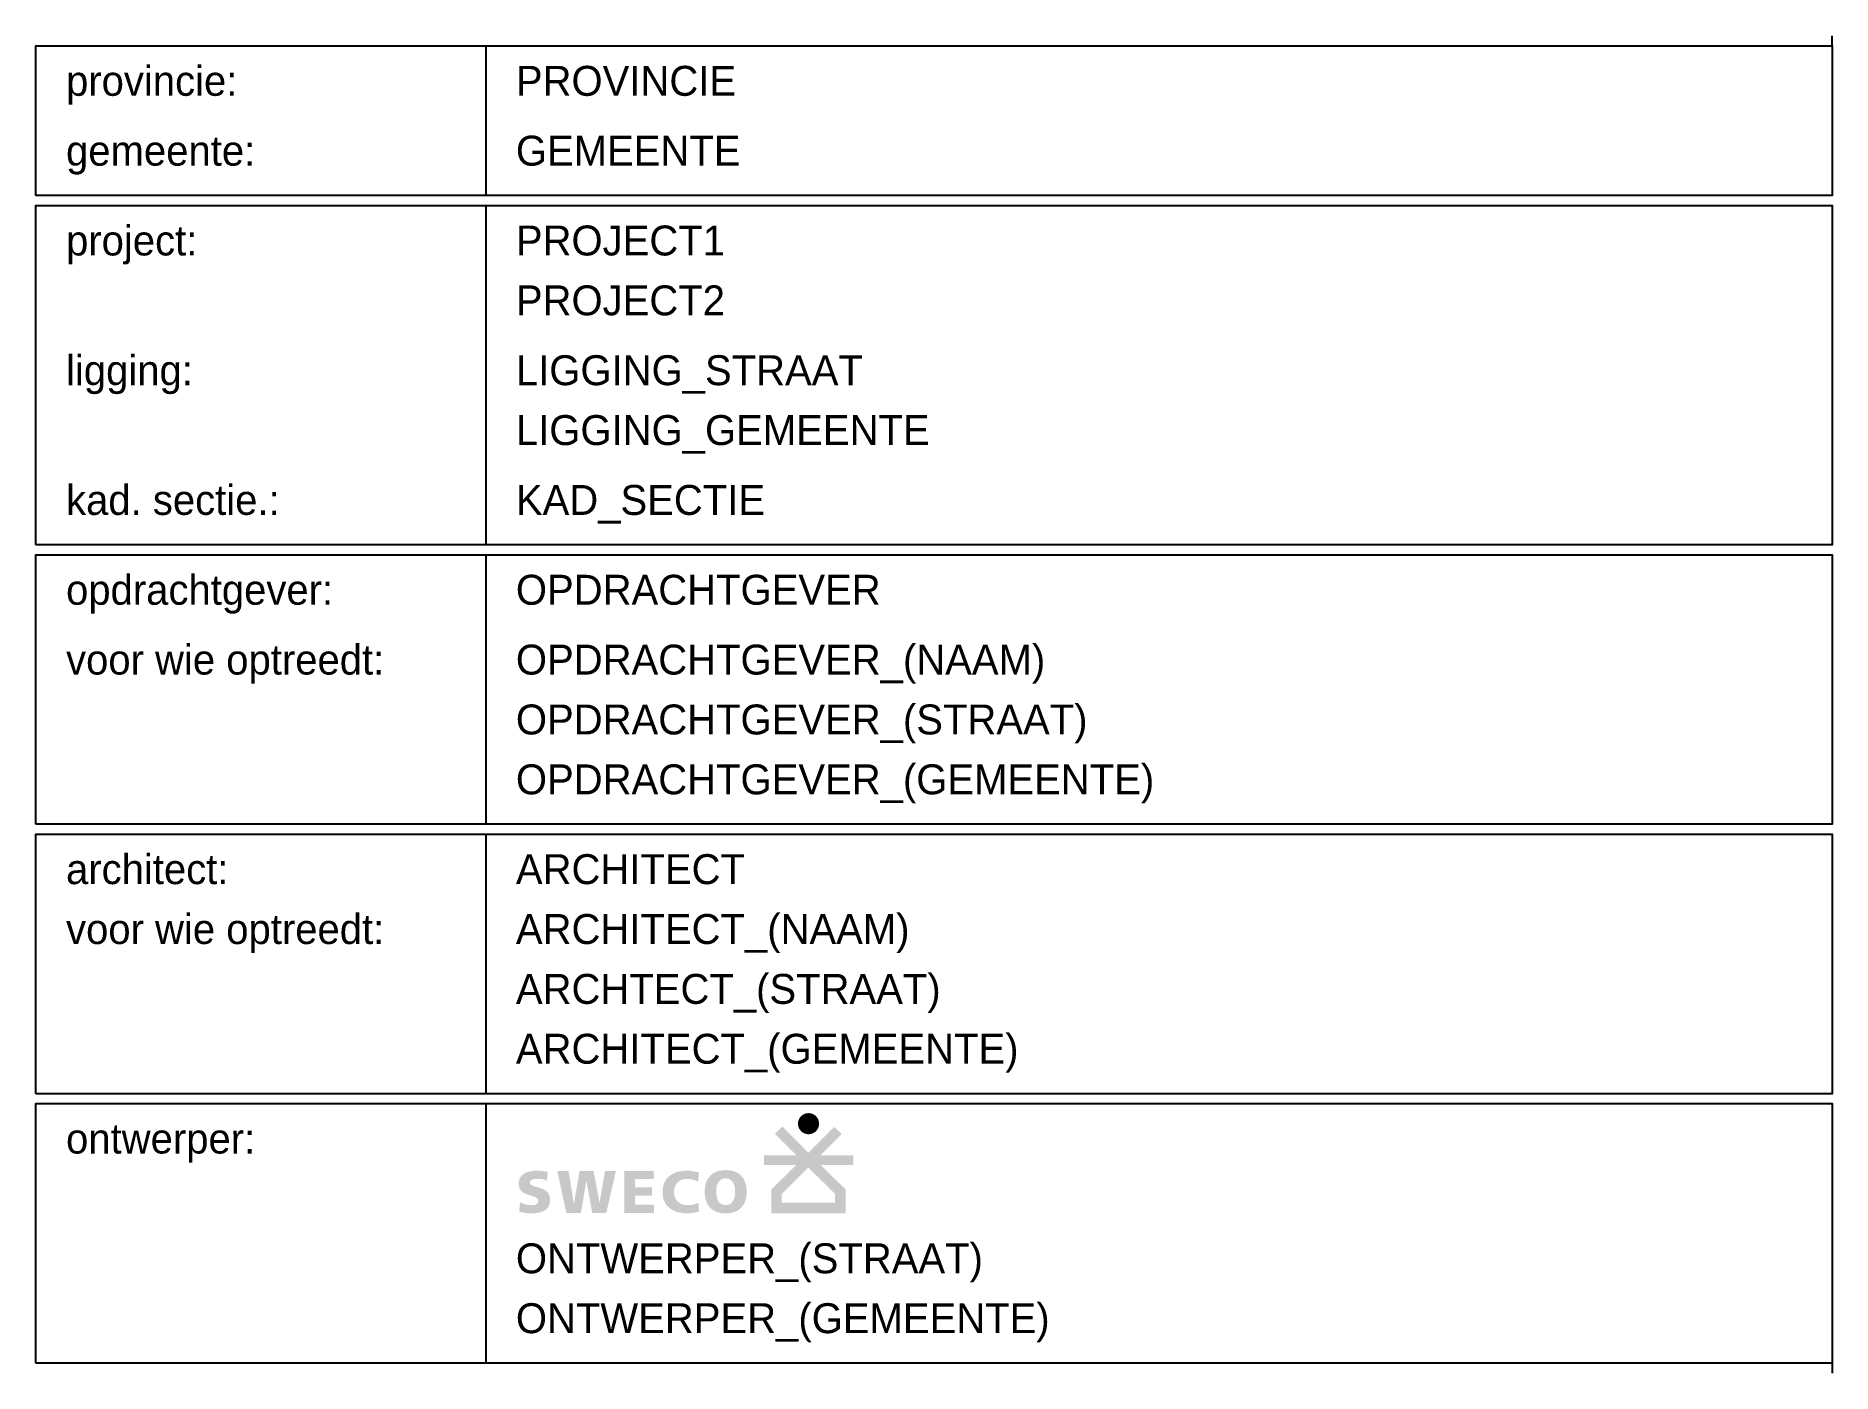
# Model space of a CAD drawing. Header units: millimetres. Extents: x 0 to 180, y 0 to 134.
import ezdxf

# ---------------------------------------------------------------- set-up
doc = ezdxf.new("R2010")
doc.units = ezdxf.units.MM

# ---------------------------------------------------------------- blocks, each defined once
blk = doc.blocks.new('A$C2BBC04C5')
h = blk.add_hatch(color=7)
h.paths.add_polyline_path([(-4.127, -3.668), (-4.127, -4.573), (-1.287, -4.573), (-1.287, -3.668), (-2.235, -2.731), (-1, -2.731), (-1, -2.358), (-2.238, -2.356), (-1.439, -1.556), (-1.726, -1.274), (-2.712, -2.26), (-3.703, -1.259), (-3.985, -1.545), (-3.172, -2.358), (-4.408, -2.358), (-4.408, -2.731), (-3.178, -2.731)])
h.paths.add_polyline_path([(-3.725, -4.172), (-3.725, -3.836), (-2.712, -2.824), (-1.689, -3.836), (-1.689, -4.172)], flags=16)
for color, points in [(256, [(-3.048, -0.944), (-3.059, -0.961), (-3.075, -0.996), (-3.082, -1.014), (-3.094, -1.051), (-3.099, -1.071), (-3.102, -1.091), (-3.105, -1.111), (-3.106, -1.131), (-3.107, -1.153), (-3.105, -1.195), (-3.102, -1.214), (-3.099, -1.233), (-3.094, -1.253), (-3.082, -1.29), (-3.075, -1.309), (-3.067, -1.327), (-3.059, -1.343), (-3.037, -1.38), (-3.015, -1.408), (-2.989, -1.436), (-2.975, -1.45), (-2.961, -1.462), (-2.946, -1.474), (-2.929, -1.486), (-2.913, -1.496), (-2.896, -1.506), (-2.879, -1.515), (-2.861, -1.522), (-2.843, -1.53), (-2.806, -1.542), (-2.786, -1.546), (-2.746, -1.553), (-2.726, -1.554), (-2.684, -1.554), (-2.663, -1.553), (-2.623, -1.546), (-2.604, -1.542), (-2.567, -1.53), (-2.523, -1.511), (-2.513, -1.506), (-2.496, -1.496), (-2.48, -1.486), (-2.449, -1.462), (-2.435, -1.45), (-2.407, -1.422), (-2.395, -1.408), (-2.371, -1.377), (-2.361, -1.361), (-2.34, -1.322), (-2.324, -1.282), (-2.315, -1.253), (-2.311, -1.233), (-2.308, -1.214), (-2.304, -1.194), (-2.303, -1.173), (-2.303, -1.131), (-2.304, -1.111), (-2.308, -1.091), (-2.315, -1.051), (-2.327, -1.014), (-2.335, -0.996), (-2.342, -0.978), (-2.351, -0.961), (-2.361, -0.944), (-2.371, -0.928), (-2.383, -0.911), (-2.395, -0.896), (-2.407, -0.882), (-2.421, -0.868), (-2.449, -0.842), (-2.48, -0.818), (-2.496, -0.809), (-2.513, -0.798), (-2.548, -0.782), (-2.586, -0.768), (-2.623, -0.758), (-2.643, -0.755), (-2.663, -0.752), (-2.684, -0.75), (-2.726, -0.75), (-2.766, -0.755), (-2.786, -0.758), (-2.806, -0.763), (-2.825, -0.768), (-2.843, -0.775), (-2.861, -0.782), (-2.896, -0.798), (-2.913, -0.809), (-2.929, -0.818), (-2.946, -0.83), (-2.961, -0.842), (-2.989, -0.868), (-3.015, -0.896), (-3.027, -0.911), (-3.039, -0.928)]), (7, [(-13.369, -2.982), (-13.426, -2.999), (-13.453, -3.009), (-13.507, -3.032), (-13.532, -3.046), (-13.557, -3.06), (-13.581, -3.076), (-13.604, -3.092), (-13.625, -3.11), (-13.645, -3.129), (-13.682, -3.171), (-13.698, -3.194), (-13.712, -3.218), (-13.725, -3.244), (-13.736, -3.271), (-13.745, -3.301), (-13.752, -3.331), (-13.757, -3.362), (-13.76, -3.395), (-13.762, -3.431), (-13.76, -3.482), (-13.753, -3.529), (-13.743, -3.573), (-13.73, -3.611), (-13.713, -3.647), (-13.693, -3.68), (-13.671, -3.71), (-13.645, -3.735), (-13.618, -3.76), (-13.589, -3.781), (-13.558, -3.801), (-13.527, -3.818), (-13.493, -3.834), (-13.458, -3.848), (-13.424, -3.861), (-13.39, -3.872), (-13.32, -3.893), (-13.191, -3.932), (-13.101, -3.97), (-13.032, -4.028), (-13.012, -4.114), (-13.023, -4.147), (-13.031, -4.177), (-13.084, -4.23), (-13.179, -4.257), (-13.276, -4.262), (-13.358, -4.259), (-13.4, -4.252), (-13.457, -4.244), (-13.549, -4.22), (-13.648, -4.183), (-13.709, -4.158), (-13.745, -4.505), (-13.718, -4.514), (-13.628, -4.538), (-13.572, -4.549), (-13.541, -4.554), (-13.511, -4.559), (-13.45, -4.566), (-13.389, -4.57), (-13.332, -4.573), (-13.277, -4.573), (-13.209, -4.573), (-13.142, -4.569), (-13.109, -4.566), (-13.044, -4.557), (-13.013, -4.552), (-12.981, -4.544), (-12.951, -4.537), (-12.921, -4.529), (-12.864, -4.509), (-12.81, -4.483), (-12.786, -4.47), (-12.762, -4.455), (-12.738, -4.438), (-12.716, -4.42), (-12.676, -4.381), (-12.658, -4.359), (-12.627, -4.311), (-12.601, -4.257), (-12.591, -4.227), (-12.582, -4.195), (-12.575, -4.163), (-12.571, -4.128), (-12.568, -4.091), (-12.567, -4.054), (-12.57, -4.003), (-12.575, -3.955), (-12.585, -3.912), (-12.599, -3.872), (-12.617, -3.836), (-12.638, -3.804), (-12.661, -3.774), (-12.686, -3.747), (-12.713, -3.723), (-12.743, -3.701), (-12.775, -3.681), (-12.807, -3.663), (-12.842, -3.647), (-12.877, -3.633), (-12.913, -3.62), (-12.948, -3.609), (-13.02, -3.587), (-13.088, -3.567), (-13.157, -3.549), (-13.209, -3.527), (-13.277, -3.499), (-13.326, -3.44), (-13.331, -3.363), (-13.31, -3.332), (-13.29, -3.303), (-13.224, -3.274), (-13.173, -3.265), (-13.144, -3.26), (-13.077, -3.258), (-13.02, -3.256), (-12.913, -3.263), (-12.841, -3.275), (-12.756, -3.297), (-12.688, -3.327), (-12.654, -2.998), (-12.699, -2.986), (-12.748, -2.975), (-12.797, -2.966), (-12.849, -2.959), (-12.901, -2.953), (-12.956, -2.949), (-13.011, -2.946), (-13.07, -2.946), (-13.128, -2.948), (-13.189, -2.952), (-13.249, -2.958), (-13.339, -2.975)]), (7, [(-11.667, -4.175), (-11.857, -2.963), (-12.29, -2.963), (-11.943, -4.556), (-11.389, -4.556), (-11.181, -3.327), (-10.956, -4.556), (-10.42, -4.556), (-10.056, -2.963), (-10.471, -2.963), (-10.679, -4.175), (-10.904, -2.963), (-11.441, -2.963), (-11.649, -4.175)]), (7, [(-8.601, -4.556), (-8.601, -4.245), (-9.329, -4.245), (-9.329, -3.899), (-8.671, -3.899), (-8.671, -3.587), (-9.329, -3.587), (-9.329, -3.257), (-8.618, -3.257), (-8.618, -2.963), (-9.727, -2.963), (-9.727, -4.556)]), (7, [(-7.436, -4.571), (-7.395, -4.573), (-7.317, -4.573), (-7.28, -4.571), (-7.245, -4.57), (-7.211, -4.567), (-7.147, -4.561), (-7.089, -4.552), (-7.033, -4.542), (-6.982, -4.53), (-6.933, -4.517), (-6.886, -4.505), (-6.905, -4.175), (-6.976, -4.204), (-7.079, -4.235), (-7.17, -4.252), (-7.252, -4.261), (-7.302, -4.261), (-7.361, -4.261), (-7.415, -4.252), (-7.469, -4.244), (-7.517, -4.227), (-7.542, -4.218), (-7.59, -4.198), (-7.649, -4.161), (-7.707, -4.111), (-7.752, -4.058), (-7.8, -3.978), (-7.831, -3.874), (-7.836, -3.817), (-7.839, -3.788), (-7.839, -3.76), (-7.839, -3.705), (-7.828, -3.64), (-7.818, -3.604), (-7.802, -3.55), (-7.782, -3.513), (-7.76, -3.47), (-7.716, -3.414), (-7.681, -3.382), (-7.656, -3.359), (-7.626, -3.339), (-7.569, -3.303), (-7.517, -3.287), (-7.477, -3.272), (-7.405, -3.26), (-7.365, -3.258), (-7.338, -3.257), (-7.312, -3.258), (-7.248, -3.262), (-7.208, -3.268), (-7.157, -3.276), (-7.104, -3.291), (-7.046, -3.306), (-7, -3.327), (-6.921, -3.356), (-6.886, -3.015), (-6.946, -3.002), (-7.005, -2.99), (-7.063, -2.978), (-7.121, -2.968), (-7.18, -2.959), (-7.238, -2.952), (-7.297, -2.948), (-7.355, -2.946), (-7.403, -2.946), (-7.45, -2.949), (-7.497, -2.953), (-7.589, -2.965), (-7.633, -2.973), (-7.675, -2.983), (-7.717, -2.995), (-7.758, -3.009), (-7.798, -3.023), (-7.836, -3.04), (-7.873, -3.057), (-7.909, -3.077), (-7.943, -3.099), (-7.976, -3.121), (-8.009, -3.146), (-8.039, -3.171), (-8.067, -3.198), (-8.094, -3.228), (-8.143, -3.291), (-8.164, -3.325), (-8.184, -3.362), (-8.203, -3.399), (-8.218, -3.438), (-8.232, -3.479), (-8.244, -3.522), (-8.254, -3.566), (-8.262, -3.611), (-8.268, -3.66), (-8.271, -3.708), (-8.272, -3.76), (-8.271, -3.815), (-8.267, -3.869), (-8.259, -3.921), (-8.251, -3.969), (-8.24, -4.016), (-8.225, -4.06), (-8.208, -4.103), (-8.19, -4.143), (-8.17, -4.181), (-8.147, -4.217), (-8.123, -4.251), (-8.096, -4.284), (-8.069, -4.314), (-8.039, -4.342), (-8.009, -4.369), (-7.976, -4.393), (-7.942, -4.418), (-7.908, -4.439), (-7.872, -4.458), (-7.835, -4.476), (-7.798, -4.492), (-7.76, -4.507), (-7.72, -4.52), (-7.681, -4.532), (-7.641, -4.542), (-7.6, -4.55), (-7.559, -4.557), (-7.519, -4.563), (-7.478, -4.569)])]:
    blk.add_hatch(color=color).paths.add_polyline_path(points)
h = blk.add_hatch(color=7)
h.paths.add_polyline_path([(-5.865, -4.576), (-5.817, -4.574), (-5.771, -4.573), (-5.726, -4.567), (-5.681, -4.561), (-5.639, -4.553), (-5.599, -4.543), (-5.559, -4.532), (-5.52, -4.519), (-5.449, -4.487), (-5.415, -4.469), (-5.384, -4.449), (-5.352, -4.428), (-5.324, -4.405), (-5.27, -4.354), (-5.246, -4.326), (-5.223, -4.297), (-5.201, -4.267), (-5.181, -4.235), (-5.163, -4.201), (-5.146, -4.167), (-5.132, -4.131), (-5.117, -4.094), (-5.106, -4.056), (-5.095, -4.016), (-5.086, -3.975), (-5.079, -3.932), (-5.073, -3.888), (-5.069, -3.844), (-5.066, -3.798), (-5.066, -3.704), (-5.069, -3.657), (-5.073, -3.613), (-5.079, -3.569), (-5.086, -3.526), (-5.095, -3.485), (-5.105, -3.445), (-5.117, -3.406), (-5.13, -3.369), (-5.146, -3.332), (-5.162, -3.298), (-5.18, -3.265), (-5.2, -3.233), (-5.221, -3.203), (-5.244, -3.174), (-5.268, -3.147), (-5.294, -3.12), (-5.322, -3.096), (-5.351, -3.073), (-5.381, -3.052), (-5.414, -3.032), (-5.482, -2.998), (-5.519, -2.983), (-5.557, -2.969), (-5.596, -2.958), (-5.637, -2.949), (-5.68, -2.941), (-5.724, -2.933), (-5.77, -2.929), (-5.817, -2.926), (-5.914, -2.926), (-5.961, -2.929), (-6.006, -2.933), (-6.05, -2.941), (-6.093, -2.949), (-6.134, -2.958), (-6.174, -2.969), (-6.213, -2.983), (-6.248, -2.998), (-6.284, -3.015), (-6.318, -3.032), (-6.349, -3.052), (-6.381, -3.073), (-6.409, -3.096), (-6.436, -3.12), (-6.488, -3.174), (-6.51, -3.203), (-6.532, -3.233), (-6.552, -3.265), (-6.569, -3.298), (-6.586, -3.332), (-6.602, -3.369), (-6.614, -3.406), (-6.626, -3.445), (-6.637, -3.485), (-6.646, -3.526), (-6.653, -3.569), (-6.659, -3.613), (-6.663, -3.657), (-6.666, -3.751), (-6.664, -3.798), (-6.663, -3.844), (-6.659, -3.888), (-6.653, -3.932), (-6.646, -3.975), (-6.636, -4.016), (-6.626, -4.056), (-6.614, -4.094), (-6.6, -4.131), (-6.584, -4.167), (-6.569, -4.201), (-6.55, -4.235), (-6.53, -4.267), (-6.509, -4.297), (-6.486, -4.326), (-6.461, -4.354), (-6.435, -4.379), (-6.408, -4.405), (-6.378, -4.428), (-6.348, -4.449), (-6.315, -4.469), (-6.282, -4.487), (-6.247, -4.503), (-6.21, -4.519), (-6.173, -4.532), (-6.133, -4.543), (-6.092, -4.553), (-6.049, -4.561), (-6.006, -4.567), (-5.961, -4.573), (-5.914, -4.574)])
h.paths.add_polyline_path([(-5.995, -4.235), (-6.023, -4.224), (-6.1, -4.169), (-6.132, -4.121), (-6.163, -4.073), (-6.18, -4.027), (-6.193, -3.997), (-6.201, -3.963), (-6.212, -3.923), (-6.225, -3.82), (-6.228, -3.725), (-6.219, -3.619), (-6.204, -3.535), (-6.178, -3.457), (-6.153, -3.411), (-6.128, -3.364), (-6.068, -3.304), (-6.03, -3.282), (-5.988, -3.258), (-5.905, -3.241), (-5.865, -3.241), (-5.825, -3.241), (-5.748, -3.257), (-5.7, -3.282), (-5.657, -3.307), (-5.597, -3.374), (-5.577, -3.411), (-5.556, -3.45), (-5.543, -3.489), (-5.529, -3.533), (-5.51, -3.636), (-5.504, -3.734), (-5.507, -3.836), (-5.521, -3.93), (-5.53, -3.963), (-5.541, -4.005), (-5.559, -4.047), (-5.58, -4.096), (-5.628, -4.16), (-5.692, -4.218), (-5.737, -4.235), (-5.764, -4.248), (-5.842, -4.262), (-5.946, -4.256)], flags=16)

msp = doc.modelspace()

# ---------------------------------------------------------------- linework, layer by layer
at = {"transparency": 33554687}
for p, q in [((180, 133), (180, 134)), ((45.1, 133), (45.1, 118)), ((45.1, 117), (45.1, 83)), ((45.1, 82), (45.1, 55)), ((45.1, 54), (45.1, 28)), ((45.1, 27), (45.1, 1)), ((180, 1), (180, 0))]:
    msp.add_line(p, q, dxfattribs=at)
for points in [[(0, 118), (0, 133), (180, 133), (180, 118), (0, 118)], [(0, 83), (0, 117), (180, 117), (180, 83), (0, 83)], [(0, 55), (0, 82), (180, 82), (180, 55), (0, 55)], [(0, 28), (0, 54), (180, 54), (180, 28), (0, 28)], [(0, 1), (0, 27), (180, 27), (180, 1), (0, 1)]]:
    msp.add_lwpolyline(points, dxfattribs=at)

# ---------------------------------------------------------------- block references
at = {"transparency": 33554687, "xscale": 2.626582191344329, "yscale": 2.626582191344329, "zscale": 2.626582191344329}
msp.add_blockref('A$C2BBC04C5', (84.53, 28.02), dxfattribs=at)

# ---------------------------------------------------------------- texts
at = {"color": 2, "transparency": 33554687}
for s, p in [('provincie:', (3.02, 128)), ('gemeente:', (3.02, 121)), ('project:', (3.02, 112)), ('ligging:', (3.02, 99)), ('kad. sectie.:', (3.02, 86)), ('opdrachtgever:', (3.02, 77)), ('voor wie optreedt:', (3.02, 70)), ('architect:', (3.02, 49)), ('voor wie optreedt:', (3.02, 43)), ('ontwerper:', (3.02, 22))]:
    msp.add_text(s, height=3, dxfattribs=at).set_placement(p)
for tag, p, s in [('PROVINCIE', (48.1, 128), 'PROVINCIE'), ('GEMEENTE', (48.1, 121), 'GEMEENTE'), ('PROJECT1', (48.1, 112), 'PROJECT1'), ('PROJECT2', (48.1, 106), 'PROJECT2'), ('LIGGING_STRAAT', (48.1, 99), 'LIGGING_STRAAT'), ('LIGGING_GEMEENTE', (48.1, 93), 'LIGGING_GEMEENTE'), ('KAD_SECTIE', (48.1, 86), 'KAD_SECTIE'), ('OPDRACHTGEVER', (48.1, 77), 'OPDRACHTGEVER'), ('OPDRACHTGEVER_(NAAM)', (48.1, 70), 'OPDRACHTGEVER_(NAAM)'), ('OPDRACHTGEVER_(STRAAT)', (48.1, 64), 'OPDRACHTGEVER_(STRAAT)'), ('OPDRACHTGEVER_(GEMEENTE)', (48.1, 58), 'OPDRACHTGEVER_(GEMEENTE)'), ('ARCHITECT', (48.1, 49), 'ARCHITECT'), ('ARCHITECT_(NAAM)', (48.1, 43), 'ARCHITECT_(NAAM)'), ('ARCHTECT_(STRAAT)', (48.1, 37), 'ARCHTECT_(STRAAT)'), ('ARCHITECT_(GEMEENTE)', (48.1, 31), 'ARCHITECT_(GEMEENTE)'), ('ONTWERPER_(STRAAT)', (48.1, 10), 'ONTWERPER_(STRAAT)'), ('ONTWERPER_(GEMEENTE)', (48.1, 4), 'ONTWERPER_(GEMEENTE)')]:
    msp.add_attdef(tag, p, s, height=3, dxfattribs=at)

doc.saveas('drawing.dxf')
